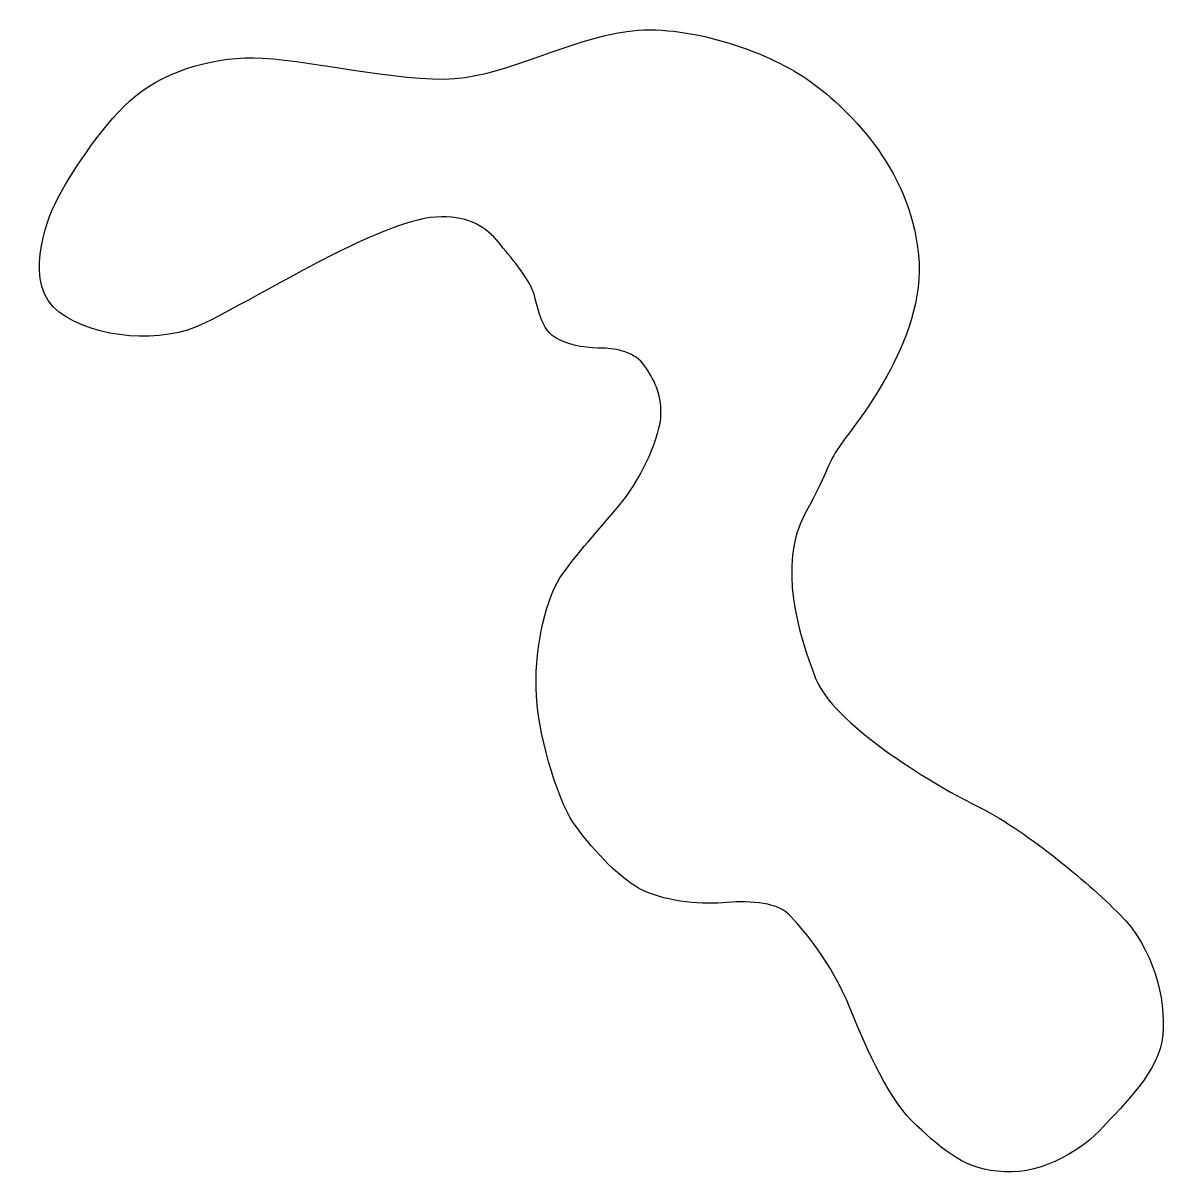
# Model space of a CAD drawing. Extents: x 52.7 to 149.5, y 140.9 to 238.4.
import ezdxf

# ---------------------------------------------------------------- set-up
doc = ezdxf.new("R2010")
doc.units = 0
doc.layers.add('LAYER_1', color=160, linetype='Continuous')

msp = doc.modelspace()

# ---------------------------------------------------------------- linework, layer by layer
at = {"layer": 'LAYER_1', "color": 7}
msp.add_open_spline([(121.826, 202.573), (122.921, 204.208), (129.234, 211.392), (128.529, 218.801), (127.823, 226.209), (122.414, 231.384), (119.004, 233.735), (115.594, 236.087), (108.773, 238.439), (103.834, 237.733), (98.896, 237.028), (93.839, 234.088), (89.253, 233.735), (84.667, 233.382), (76.083, 235.499), (72.202, 235.499), (68.321, 235.499), (64.323, 234.205), (61.736, 231.854), (59.149, 229.502), (56.621, 225.474), (55.592, 223.534), (54.563, 221.594), (52.682, 216.214), (55.739, 213.95), (58.796, 211.687), (64.441, 211.187), (68.057, 213.01), (71.673, 214.832), (76.935, 217.86), (79.052, 218.889), (81.168, 219.918), (85.166, 221.859), (87.665, 222.005), (90.164, 222.152), (91.722, 221.3), (92.751, 220.094), (93.78, 218.889), (95.161, 217.214), (95.72, 216.096), (96.279, 214.979), (96.308, 212.657), (97.749, 211.804), (99.189, 210.951), (100.688, 210.923), (101.806, 210.893), (102.923, 210.863), (104.54, 210.57), (105.333, 209.394), (106.127, 208.217), (106.745, 207.129), (106.715, 205.307), (106.686, 203.485), (105.127, 199.986), (103.481, 197.958), (101.835, 195.929), (99.865, 193.813), (98.425, 191.843), (96.985, 189.873), (96.088, 185.743), (96.132, 182.127), (96.176, 178.511), (97.896, 172.778), (99.263, 170.75), (100.63, 168.721), (103.055, 166.119), (104.907, 165.105), (106.759, 164.091), (109.934, 163.738), (111.919, 163.915), (113.903, 164.091), (116.373, 164.047), (117.519, 162.944), (118.666, 161.842), (121.179, 158.799), (122.723, 155.007), (124.266, 151.215), (126.03, 147.202), (128.367, 145.041), (130.704, 142.88), (132.468, 141.293), (135.819, 141.116), (139.171, 140.94), (142.522, 143.101), (144.154, 144.909), (145.785, 146.717), (148.96, 149.627), (149.225, 152.714), (149.49, 155.801), (148.431, 160.078), (145.565, 162.944), (142.699, 165.811), (137.451, 170.176), (133.394, 172.161), (129.337, 174.145), (121.267, 179.172), (119.812, 182.92), (118.357, 186.669), (116.593, 192.534), (118.886, 196.811), (121.179, 201.089), (120.731, 200.938), (121.826, 202.573)], degree=3, knots=[0, 0, 0, 0, 1, 1, 1, 2, 2, 2, 3, 3, 3, 4, 4, 4, 5, 5, 5, 6, 6, 6, 7, 7, 7, 8, 8, 8, 9, 9, 9, 10, 10, 10, 11, 11, 11, 12, 12, 12, 13, 13, 13, 14, 14, 14, 15, 15, 15, 16, 16, 16, 17, 17, 17, 18, 18, 18, 19, 19, 19, 20, 20, 20, 21, 21, 21, 22, 22, 22, 23, 23, 23, 24, 24, 24, 25, 25, 25, 26, 26, 26, 27, 27, 27, 28, 28, 28, 29, 29, 29, 30, 30, 30, 31, 31, 31, 32, 32, 32, 33, 33, 33, 34, 34, 34, 34], dxfattribs=at)

doc.saveas('drawing.dxf')
